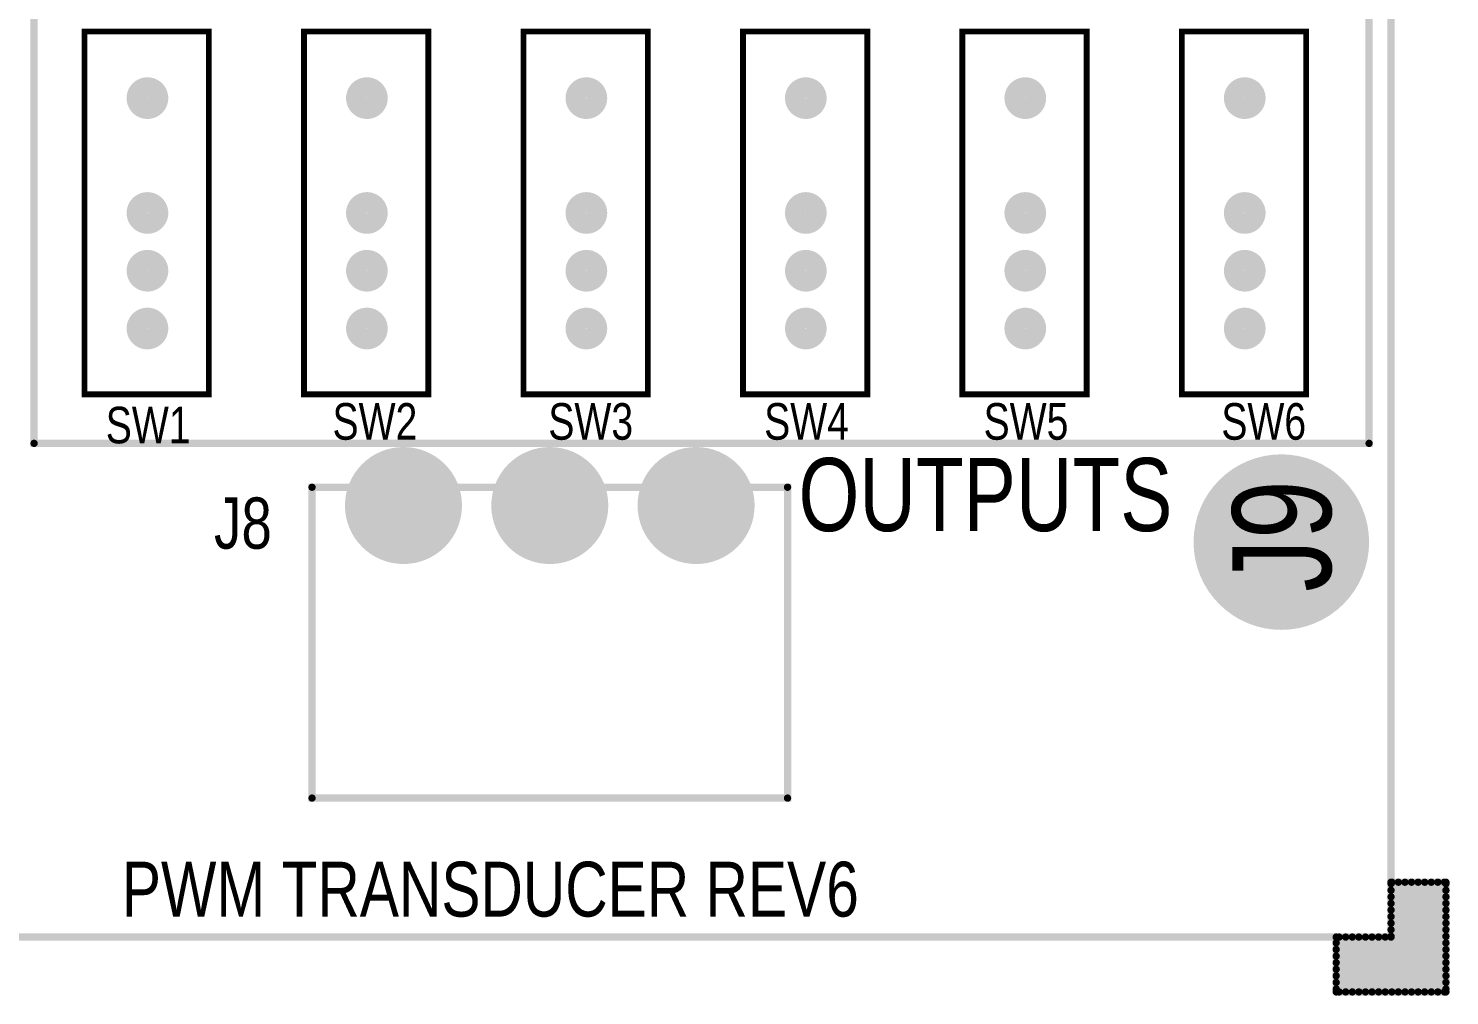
# Model space of a CAD drawing. Extents: x 0.65 to 5.17, y 1.6 to 4.56.
# Drawn here: x 3.23 to 5.173, y 1.606 to 2.928 of the extents above; entities that cross this region are included whole.
import ezdxf

# ---------------------------------------------------------------- set-up
doc = ezdxf.new("R2010")
doc.units = 0

msp = doc.modelspace()

# ---------------------------------------------------------------- linework, layer by layer
for points, const_width in [([(0.738, 1.686), (5.093, 1.686), (5.093, 4.476), (0.738, 4.476), (0.738, 1.686)], 0.01), ([(3.477, 2.924), (3.307, 2.924), (3.307, 2.428), (3.477, 2.428), (3.477, 2.924)], 0.001), ([(3.777, 2.924), (3.607, 2.924), (3.607, 2.428), (3.777, 2.428), (3.777, 2.924)], 0.001), ([(4.077, 2.924), (3.907, 2.924), (3.907, 2.428), (4.077, 2.428), (4.077, 2.924)], 0.001), ([(4.377, 2.924), (4.207, 2.924), (4.207, 2.428), (4.377, 2.428), (4.377, 2.924)], 0.001), ([(4.677, 2.924), (4.507, 2.924), (4.507, 2.428), (4.677, 2.428), (4.677, 2.924)], 0.001), ([(4.977, 2.924), (4.807, 2.924), (4.807, 2.428), (4.977, 2.428), (4.977, 2.924)], 0.001)]:
    msp.add_lwpolyline(points, close=True, dxfattribs=dict(const_width=const_width))
for points, const_width in [([(3.3068, 2.924, 1), (3.3072, 2.924, 1)], 0.0005), ([(3.4768, 2.924, 1), (3.4772, 2.924, 1)], 0.0005), ([(3.4768, 2.924, 1), (3.4772, 2.924, 1)], 0.0005), ([(3.6068, 2.924, 1), (3.6073, 2.924, 1)], 0.0005), ([(3.7768, 2.924, 1), (3.7773, 2.924, 1)], 0.0005), ([(3.7768, 2.924, 1), (3.7773, 2.924, 1)], 0.0005), ([(3.9068, 2.924, 1), (3.9072, 2.924, 1)], 0.0005), ([(4.0767, 2.924, 1), (4.0773, 2.924, 1)], 0.0005), ([(4.0767, 2.924, 1), (4.0773, 2.924, 1)], 0.0005), ([(4.2067, 2.924, 1), (4.2073, 2.924, 1)], 0.0005), ([(4.3767, 2.924, 1), (4.3773, 2.924, 1)], 0.0005), ([(4.3767, 2.924, 1), (4.3773, 2.924, 1)], 0.0005), ([(4.5067, 2.924, 1), (4.5073, 2.924, 1)], 0.0005), ([(4.6767, 2.924, 1), (4.6772, 2.924, 1)], 0.0005), ([(4.6767, 2.924, 1), (4.6772, 2.924, 1)], 0.0005), ([(4.8068, 2.924, 1), (4.8073, 2.924, 1)], 0.0005), ([(4.9768, 2.924, 1), (4.9773, 2.924, 1)], 0.0005), ([(4.9768, 2.924, 1), (4.9773, 2.924, 1)], 0.0005), ([(3.3068, 2.428, 1), (3.3072, 2.428, 1)], 0.0005), ([(3.4768, 2.428, 1), (3.4772, 2.428, 1)], 0.0005), ([(3.6068, 2.428, 1), (3.6073, 2.428, 1)], 0.0005), ([(3.7768, 2.428, 1), (3.7773, 2.428, 1)], 0.0005), ([(3.9068, 2.428, 1), (3.9072, 2.428, 1)], 0.0005), ([(4.0767, 2.428, 1), (4.0773, 2.428, 1)], 0.0005), ([(4.2067, 2.428, 1), (4.2073, 2.428, 1)], 0.0005), ([(4.3767, 2.428, 1), (4.3773, 2.428, 1)], 0.0005), ([(4.5067, 2.428, 1), (4.5073, 2.428, 1)], 0.0005), ([(4.6767, 2.428, 1), (4.6772, 2.428, 1)], 0.0005), ([(4.8068, 2.428, 1), (4.8073, 2.428, 1)], 0.0005), ([(4.9768, 2.428, 1), (4.9773, 2.428, 1)], 0.0005), ([(5.0905, 1.686, 1), (5.0955, 1.686, 1)], 0.005)]:
    msp.add_lwpolyline(points, format="xyb", close=True, dxfattribs=dict(const_width=const_width))
at = {"layer": 'SMT'}
for points, const_width in [([(3.379, 2.833, 1), (3.407, 2.833, 1)], 0.029), ([(3.679, 2.833, 1), (3.707, 2.833, 1)], 0.029), ([(3.979, 2.833, 1), (4.007, 2.833, 1)], 0.029), ([(4.279, 2.833, 1), (4.307, 2.833, 1)], 0.029), ([(4.579, 2.833, 1), (4.607, 2.833, 1)], 0.029), ([(4.879, 2.833, 1), (4.907, 2.833, 1)], 0.029), ([(3.379, 2.676, 1), (3.407, 2.676, 1)], 0.029), ([(3.679, 2.676, 1), (3.707, 2.676, 1)], 0.029), ([(3.979, 2.676, 1), (4.007, 2.676, 1)], 0.029), ([(4.279, 2.676, 1), (4.307, 2.676, 1)], 0.029), ([(4.579, 2.676, 1), (4.607, 2.676, 1)], 0.029), ([(4.879, 2.676, 1), (4.907, 2.676, 1)], 0.029), ([(3.379, 2.597, 1), (3.407, 2.597, 1)], 0.029), ([(3.679, 2.597, 1), (3.707, 2.597, 1)], 0.029), ([(3.979, 2.597, 1), (4.007, 2.597, 1)], 0.029), ([(4.279, 2.597, 1), (4.307, 2.597, 1)], 0.029), ([(4.579, 2.597, 1), (4.607, 2.597, 1)], 0.029), ([(4.879, 2.597, 1), (4.907, 2.597, 1)], 0.029), ([(3.379, 2.518, 1), (3.407, 2.518, 1)], 0.029), ([(3.679, 2.518, 1), (3.707, 2.518, 1)], 0.029), ([(3.979, 2.518, 1), (4.007, 2.518, 1)], 0.029), ([(4.279, 2.518, 1), (4.307, 2.518, 1)], 0.029), ([(4.579, 2.518, 1), (4.607, 2.518, 1)], 0.029), ([(4.879, 2.518, 1), (4.907, 2.518, 1)], 0.029), ([(3.703, 2.276, 1), (3.783, 2.276, 1)], 0.08), ([(3.903, 2.276, 1), (3.983, 2.276, 1)], 0.08), ([(4.103, 2.276, 1), (4.183, 2.276, 1)], 0.08), ([(4.883, 2.226, 1), (5.003, 2.226, 1)], 0.12), ([(5.0905, 1.761, 1), (5.0955, 1.761, 1)], 0.005), ([(5.0905, 1.761, 1), (5.0955, 1.761, 1)], 0.005), ([(5.0905, 1.759, 1), (5.0955, 1.759, 1)], 0.005), ([(5.0905, 1.75, 1), (5.0955, 1.75, 1)], 0.005), ([(5.0915, 1.761, 1), (5.0965, 1.761, 1)], 0.005), ([(5.1005, 1.761, 1), (5.1055, 1.761, 1)], 0.005), ([(5.1095, 1.761, 1), (5.1145, 1.761, 1)], 0.005), ([(5.1185, 1.761, 1), (5.1235, 1.761, 1)], 0.005), ([(5.1275, 1.761, 1), (5.1325, 1.761, 1)], 0.005), ([(5.1365, 1.761, 1), (5.1415, 1.761, 1)], 0.005), ([(5.1455, 1.761, 1), (5.1505, 1.761, 1)], 0.005), ([(5.1545, 1.761, 1), (5.1595, 1.761, 1)], 0.005), ([(5.1635, 1.761, 1), (5.1685, 1.761, 1)], 0.005), ([(5.1655, 1.761, 1), (5.1705, 1.761, 1)], 0.005), ([(5.1655, 1.761, 1), (5.1705, 1.761, 1)], 0.005), ([(5.1655, 1.759, 1), (5.1705, 1.759, 1)], 0.005), ([(5.1655, 1.75, 1), (5.1705, 1.75, 1)], 0.005), ([(5.0905, 1.741, 1), (5.0955, 1.741, 1)], 0.005), ([(5.0905, 1.732, 1), (5.0955, 1.732, 1)], 0.005), ([(5.1655, 1.741, 1), (5.1705, 1.741, 1)], 0.005), ([(5.1655, 1.732, 1), (5.1705, 1.732, 1)], 0.005), ([(5.0905, 1.723, 1), (5.0955, 1.723, 1)], 0.005), ([(5.0905, 1.714, 1), (5.0955, 1.714, 1)], 0.005), ([(5.0905, 1.705, 1), (5.0955, 1.705, 1)], 0.005), ([(5.1655, 1.723, 1), (5.1705, 1.723, 1)], 0.005), ([(5.1655, 1.714, 1), (5.1705, 1.714, 1)], 0.005), ([(5.1655, 1.705, 1), (5.1705, 1.705, 1)], 0.005), ([(5.0155, 1.686, 1), (5.0205, 1.686, 1)], 0.005), ([(5.0155, 1.686, 1), (5.0205, 1.686, 1)], 0.005), ([(5.0195, 1.686, 1), (5.0245, 1.686, 1)], 0.005), ([(5.0285, 1.686, 1), (5.0335, 1.686, 1)], 0.005), ([(5.0375, 1.686, 1), (5.0425, 1.686, 1)], 0.005), ([(5.0465, 1.686, 1), (5.0515, 1.686, 1)], 0.005), ([(5.0555, 1.686, 1), (5.0605, 1.686, 1)], 0.005), ([(5.0645, 1.686, 1), (5.0695, 1.686, 1)], 0.005), ([(5.0735, 1.686, 1), (5.0785, 1.686, 1)], 0.005), ([(5.0825, 1.686, 1), (5.0875, 1.686, 1)], 0.005), ([(5.0905, 1.696, 1), (5.0955, 1.696, 1)], 0.005), ([(5.0905, 1.687, 1), (5.0955, 1.687, 1)], 0.005), ([(5.0905, 1.686, 1), (5.0955, 1.686, 1)], 0.005), ([(5.0905, 1.686, 1), (5.0955, 1.686, 1)], 0.005), ([(5.1655, 1.696, 1), (5.1705, 1.696, 1)], 0.005), ([(5.1655, 1.687, 1), (5.1705, 1.687, 1)], 0.005), ([(5.0155, 1.678, 1), (5.0205, 1.678, 1)], 0.005), ([(5.0155, 1.669, 1), (5.0205, 1.669, 1)], 0.005), ([(5.1655, 1.678, 1), (5.1705, 1.678, 1)], 0.005), ([(5.1655, 1.669, 1), (5.1705, 1.669, 1)], 0.005), ([(5.0155, 1.66, 1), (5.0205, 1.66, 1)], 0.005), ([(5.0155, 1.651, 1), (5.0205, 1.651, 1)], 0.005), ([(5.1655, 1.66, 1), (5.1705, 1.66, 1)], 0.005), ([(5.1655, 1.651, 1), (5.1705, 1.651, 1)], 0.005), ([(5.0155, 1.642, 1), (5.0205, 1.642, 1)], 0.005), ([(5.0155, 1.633, 1), (5.0205, 1.633, 1)], 0.005), ([(5.1655, 1.642, 1), (5.1705, 1.642, 1)], 0.005), ([(5.1655, 1.633, 1), (5.1705, 1.633, 1)], 0.005), ([(5.0155, 1.624, 1), (5.0205, 1.624, 1)], 0.005), ([(5.0155, 1.615, 1), (5.0205, 1.615, 1)], 0.005), ([(5.0155, 1.611, 1), (5.0205, 1.611, 1)], 0.005), ([(5.0155, 1.611, 1), (5.0205, 1.611, 1)], 0.005), ([(5.0195, 1.611, 1), (5.0245, 1.611, 1)], 0.005), ([(5.0285, 1.611, 1), (5.0335, 1.611, 1)], 0.005), ([(5.0375, 1.611, 1), (5.0425, 1.611, 1)], 0.005), ([(5.0465, 1.611, 1), (5.0515, 1.611, 1)], 0.005), ([(5.0555, 1.611, 1), (5.0605, 1.611, 1)], 0.005), ([(5.0645, 1.611, 1), (5.0695, 1.611, 1)], 0.005), ([(5.0735, 1.611, 1), (5.0785, 1.611, 1)], 0.005), ([(5.0825, 1.611, 1), (5.0875, 1.611, 1)], 0.005), ([(5.0915, 1.611, 1), (5.0965, 1.611, 1)], 0.005), ([(5.1005, 1.611, 1), (5.1055, 1.611, 1)], 0.005), ([(5.1095, 1.611, 1), (5.1145, 1.611, 1)], 0.005), ([(5.1185, 1.611, 1), (5.1235, 1.611, 1)], 0.005), ([(5.1275, 1.611, 1), (5.1325, 1.611, 1)], 0.005), ([(5.1365, 1.611, 1), (5.1415, 1.611, 1)], 0.005), ([(5.1455, 1.611, 1), (5.1505, 1.611, 1)], 0.005), ([(5.1545, 1.611, 1), (5.1595, 1.611, 1)], 0.005), ([(5.1635, 1.611, 1), (5.1685, 1.611, 1)], 0.005), ([(5.1655, 1.624, 1), (5.1705, 1.624, 1)], 0.005), ([(5.1655, 1.615, 1), (5.1705, 1.615, 1)], 0.005), ([(5.1655, 1.611, 1), (5.1705, 1.611, 1)], 0.005), ([(5.1655, 1.611, 1), (5.1705, 1.611, 1)], 0.005)]:
    msp.add_lwpolyline(points, format="xyb", close=True, dxfattribs=dict(at, const_width=const_width))
at = {"layer": 'SMT', "const_width": 0.01}
for points in [[(5.093, 1.761), (5.168, 1.761)], [(5.093, 1.686), (5.093, 1.761)], [(5.093, 1.759), (5.168, 1.759)], [(5.093, 1.75), (5.168, 1.75)], [(5.094, 1.611), (5.094, 1.761)], [(5.103, 1.611), (5.103, 1.761)], [(5.112, 1.611), (5.112, 1.761)], [(5.121, 1.611), (5.121, 1.761)], [(5.13, 1.611), (5.13, 1.761)], [(5.139, 1.611), (5.139, 1.761)], [(5.148, 1.611), (5.148, 1.761)], [(5.157, 1.611), (5.157, 1.761)], [(5.166, 1.611), (5.166, 1.761)], [(5.168, 1.611), (5.168, 1.761)], [(5.093, 1.741), (5.168, 1.741)], [(5.093, 1.732), (5.168, 1.732)], [(5.093, 1.723), (5.168, 1.723)], [(5.093, 1.714), (5.168, 1.714)], [(5.093, 1.705), (5.168, 1.705)], [(5.018, 1.611), (5.018, 1.686)], [(5.018, 1.686), (5.093, 1.686)], [(5.022, 1.611), (5.022, 1.686)], [(5.031, 1.611), (5.031, 1.686)], [(5.04, 1.611), (5.04, 1.686)], [(5.049, 1.611), (5.049, 1.686)], [(5.058, 1.611), (5.058, 1.686)], [(5.067, 1.611), (5.067, 1.686)], [(5.076, 1.611), (5.076, 1.686)], [(5.085, 1.611), (5.085, 1.686)], [(5.093, 1.696), (5.168, 1.696)], [(5.093, 1.687), (5.168, 1.687)], [(5.018, 1.678), (5.168, 1.678)], [(5.018, 1.669), (5.168, 1.669)], [(5.018, 1.66), (5.168, 1.66)], [(5.018, 1.651), (5.168, 1.651)], [(5.018, 1.642), (5.168, 1.642)], [(5.018, 1.633), (5.168, 1.633)], [(5.018, 1.624), (5.168, 1.624)], [(5.018, 1.615), (5.168, 1.615)], [(5.018, 1.611), (5.168, 1.611)]]:
    msp.add_lwpolyline(points, dxfattribs=at)
at = {"layer": 'SST'}
for points, const_width in [([(3.238, 4.351), (5.063, 4.351), (5.063, 2.361), (3.238, 2.361), (3.238, 4.351)], 0.01), ([(3.307, 2.924), (3.307, 2.428), (3.477, 2.428), (3.477, 2.924), (3.307, 2.924)], 0.008), ([(3.607, 2.924), (3.607, 2.428), (3.777, 2.428), (3.777, 2.924), (3.607, 2.924)], 0.008), ([(3.907, 2.924), (3.907, 2.428), (4.077, 2.428), (4.077, 2.924), (3.907, 2.924)], 0.008), ([(4.207, 2.924), (4.207, 2.428), (4.377, 2.428), (4.377, 2.924), (4.207, 2.924)], 0.008), ([(4.507, 2.924), (4.507, 2.428), (4.677, 2.428), (4.677, 2.924), (4.507, 2.924)], 0.008), ([(4.807, 2.924), (4.807, 2.428), (4.977, 2.428), (4.977, 2.924), (4.807, 2.924)], 0.008), ([(3.618, 2.301), (3.618, 1.876), (4.268, 1.876), (4.268, 2.301), (3.618, 2.301)], 0.01)]:
    msp.add_lwpolyline(points, close=True, dxfattribs=dict(at, const_width=const_width))
for points, const_width in [([(3.305, 2.924, 1), (3.309, 2.924, 1)], 0.004), ([(3.305, 2.924, 1), (3.309, 2.924, 1)], 0.004), ([(3.475, 2.924, 1), (3.479, 2.924, 1)], 0.004), ([(3.605, 2.924, 1), (3.609, 2.924, 1)], 0.004), ([(3.605, 2.924, 1), (3.609, 2.924, 1)], 0.004), ([(3.775, 2.924, 1), (3.779, 2.924, 1)], 0.004), ([(3.905, 2.924, 1), (3.909, 2.924, 1)], 0.004), ([(3.905, 2.924, 1), (3.909, 2.924, 1)], 0.004), ([(4.075, 2.924, 1), (4.079, 2.924, 1)], 0.004), ([(4.205, 2.924, 1), (4.209, 2.924, 1)], 0.004), ([(4.205, 2.924, 1), (4.209, 2.924, 1)], 0.004), ([(4.375, 2.924, 1), (4.379, 2.924, 1)], 0.004), ([(4.505, 2.924, 1), (4.509, 2.924, 1)], 0.004), ([(4.505, 2.924, 1), (4.509, 2.924, 1)], 0.004), ([(4.675, 2.924, 1), (4.679, 2.924, 1)], 0.004), ([(4.805, 2.924, 1), (4.809, 2.924, 1)], 0.004), ([(4.805, 2.924, 1), (4.809, 2.924, 1)], 0.004), ([(4.975, 2.924, 1), (4.979, 2.924, 1)], 0.004), ([(3.305, 2.428, 1), (3.309, 2.428, 1)], 0.004), ([(3.475, 2.428, 1), (3.479, 2.428, 1)], 0.004), ([(3.605, 2.428, 1), (3.609, 2.428, 1)], 0.004), ([(3.775, 2.428, 1), (3.779, 2.428, 1)], 0.004), ([(3.905, 2.428, 1), (3.909, 2.428, 1)], 0.004), ([(4.075, 2.428, 1), (4.079, 2.428, 1)], 0.004), ([(4.205, 2.428, 1), (4.209, 2.428, 1)], 0.004), ([(4.375, 2.428, 1), (4.379, 2.428, 1)], 0.004), ([(4.505, 2.428, 1), (4.509, 2.428, 1)], 0.004), ([(4.675, 2.428, 1), (4.679, 2.428, 1)], 0.004), ([(4.805, 2.428, 1), (4.809, 2.428, 1)], 0.004), ([(4.975, 2.428, 1), (4.979, 2.428, 1)], 0.004), ([(3.2355, 2.361, 1), (3.2405, 2.361, 1)], 0.005), ([(5.0605, 2.361, 1), (5.0655, 2.361, 1)], 0.005), ([(3.6155, 2.301, 1), (3.6205, 2.301, 1)], 0.005), ([(3.6155, 2.301, 1), (3.6205, 2.301, 1)], 0.005), ([(4.2655, 2.301, 1), (4.2705, 2.301, 1)], 0.005), ([(3.6155, 1.876, 1), (3.6205, 1.876, 1)], 0.005), ([(4.2655, 1.876, 1), (4.2705, 1.876, 1)], 0.005), ([(5.0905, 1.761, 1), (5.0955, 1.761, 1)], 0.005), ([(5.0905, 1.761, 1), (5.0955, 1.761, 1)], 0.005), ([(5.0905, 1.759, 1), (5.0955, 1.759, 1)], 0.005), ([(5.0905, 1.75, 1), (5.0955, 1.75, 1)], 0.005), ([(5.0915, 1.761, 1), (5.0965, 1.761, 1)], 0.005), ([(5.1005, 1.761, 1), (5.1055, 1.761, 1)], 0.005), ([(5.1095, 1.761, 1), (5.1145, 1.761, 1)], 0.005), ([(5.1185, 1.761, 1), (5.1235, 1.761, 1)], 0.005), ([(5.1275, 1.761, 1), (5.1325, 1.761, 1)], 0.005), ([(5.1365, 1.761, 1), (5.1415, 1.761, 1)], 0.005), ([(5.1455, 1.761, 1), (5.1505, 1.761, 1)], 0.005), ([(5.1545, 1.761, 1), (5.1595, 1.761, 1)], 0.005), ([(5.1635, 1.761, 1), (5.1685, 1.761, 1)], 0.005), ([(5.1655, 1.761, 1), (5.1705, 1.761, 1)], 0.005), ([(5.1655, 1.761, 1), (5.1705, 1.761, 1)], 0.005), ([(5.1655, 1.759, 1), (5.1705, 1.759, 1)], 0.005), ([(5.1655, 1.75, 1), (5.1705, 1.75, 1)], 0.005), ([(5.0905, 1.741, 1), (5.0955, 1.741, 1)], 0.005), ([(5.0905, 1.732, 1), (5.0955, 1.732, 1)], 0.005), ([(5.1655, 1.741, 1), (5.1705, 1.741, 1)], 0.005), ([(5.1655, 1.732, 1), (5.1705, 1.732, 1)], 0.005), ([(5.0905, 1.723, 1), (5.0955, 1.723, 1)], 0.005), ([(5.0905, 1.714, 1), (5.0955, 1.714, 1)], 0.005), ([(5.0905, 1.705, 1), (5.0955, 1.705, 1)], 0.005), ([(5.1655, 1.723, 1), (5.1705, 1.723, 1)], 0.005), ([(5.1655, 1.714, 1), (5.1705, 1.714, 1)], 0.005), ([(5.1655, 1.705, 1), (5.1705, 1.705, 1)], 0.005), ([(5.0155, 1.686, 1), (5.0205, 1.686, 1)], 0.005), ([(5.0155, 1.686, 1), (5.0205, 1.686, 1)], 0.005), ([(5.0195, 1.686, 1), (5.0245, 1.686, 1)], 0.005), ([(5.0285, 1.686, 1), (5.0335, 1.686, 1)], 0.005), ([(5.0375, 1.686, 1), (5.0425, 1.686, 1)], 0.005), ([(5.0465, 1.686, 1), (5.0515, 1.686, 1)], 0.005), ([(5.0555, 1.686, 1), (5.0605, 1.686, 1)], 0.005), ([(5.0645, 1.686, 1), (5.0695, 1.686, 1)], 0.005), ([(5.0735, 1.686, 1), (5.0785, 1.686, 1)], 0.005), ([(5.0825, 1.686, 1), (5.0875, 1.686, 1)], 0.005), ([(5.0905, 1.696, 1), (5.0955, 1.696, 1)], 0.005), ([(5.0905, 1.687, 1), (5.0955, 1.687, 1)], 0.005), ([(5.0905, 1.686, 1), (5.0955, 1.686, 1)], 0.005), ([(5.0905, 1.686, 1), (5.0955, 1.686, 1)], 0.005), ([(5.1655, 1.696, 1), (5.1705, 1.696, 1)], 0.005), ([(5.1655, 1.687, 1), (5.1705, 1.687, 1)], 0.005), ([(5.0155, 1.678, 1), (5.0205, 1.678, 1)], 0.005), ([(5.0155, 1.669, 1), (5.0205, 1.669, 1)], 0.005), ([(5.1655, 1.678, 1), (5.1705, 1.678, 1)], 0.005), ([(5.1655, 1.669, 1), (5.1705, 1.669, 1)], 0.005), ([(5.0155, 1.66, 1), (5.0205, 1.66, 1)], 0.005), ([(5.0155, 1.651, 1), (5.0205, 1.651, 1)], 0.005), ([(5.1655, 1.66, 1), (5.1705, 1.66, 1)], 0.005), ([(5.1655, 1.651, 1), (5.1705, 1.651, 1)], 0.005), ([(5.0155, 1.642, 1), (5.0205, 1.642, 1)], 0.005), ([(5.0155, 1.633, 1), (5.0205, 1.633, 1)], 0.005), ([(5.1655, 1.642, 1), (5.1705, 1.642, 1)], 0.005), ([(5.1655, 1.633, 1), (5.1705, 1.633, 1)], 0.005), ([(5.0155, 1.624, 1), (5.0205, 1.624, 1)], 0.005), ([(5.0155, 1.615, 1), (5.0205, 1.615, 1)], 0.005), ([(5.0155, 1.611, 1), (5.0205, 1.611, 1)], 0.005), ([(5.0155, 1.611, 1), (5.0205, 1.611, 1)], 0.005), ([(5.0195, 1.611, 1), (5.0245, 1.611, 1)], 0.005), ([(5.0285, 1.611, 1), (5.0335, 1.611, 1)], 0.005), ([(5.0375, 1.611, 1), (5.0425, 1.611, 1)], 0.005), ([(5.0465, 1.611, 1), (5.0515, 1.611, 1)], 0.005), ([(5.0555, 1.611, 1), (5.0605, 1.611, 1)], 0.005), ([(5.0645, 1.611, 1), (5.0695, 1.611, 1)], 0.005), ([(5.0735, 1.611, 1), (5.0785, 1.611, 1)], 0.005), ([(5.0825, 1.611, 1), (5.0875, 1.611, 1)], 0.005), ([(5.0915, 1.611, 1), (5.0965, 1.611, 1)], 0.005), ([(5.1005, 1.611, 1), (5.1055, 1.611, 1)], 0.005), ([(5.1095, 1.611, 1), (5.1145, 1.611, 1)], 0.005), ([(5.1185, 1.611, 1), (5.1235, 1.611, 1)], 0.005), ([(5.1275, 1.611, 1), (5.1325, 1.611, 1)], 0.005), ([(5.1365, 1.611, 1), (5.1415, 1.611, 1)], 0.005), ([(5.1455, 1.611, 1), (5.1505, 1.611, 1)], 0.005), ([(5.1545, 1.611, 1), (5.1595, 1.611, 1)], 0.005), ([(5.1635, 1.611, 1), (5.1685, 1.611, 1)], 0.005), ([(5.1655, 1.624, 1), (5.1705, 1.624, 1)], 0.005), ([(5.1655, 1.615, 1), (5.1705, 1.615, 1)], 0.005), ([(5.1655, 1.611, 1), (5.1705, 1.611, 1)], 0.005), ([(5.1655, 1.611, 1), (5.1705, 1.611, 1)], 0.005)]:
    msp.add_lwpolyline(points, format="xyb", close=True, dxfattribs=dict(at, const_width=const_width))
at = {"layer": 'SST', "const_width": 0.01}
for points in [[(5.093, 1.761), (5.168, 1.761)], [(5.093, 1.686), (5.093, 1.761)], [(5.093, 1.759), (5.168, 1.759)], [(5.093, 1.75), (5.168, 1.75)], [(5.094, 1.611), (5.094, 1.761)], [(5.103, 1.611), (5.103, 1.761)], [(5.112, 1.611), (5.112, 1.761)], [(5.121, 1.611), (5.121, 1.761)], [(5.13, 1.611), (5.13, 1.761)], [(5.139, 1.611), (5.139, 1.761)], [(5.148, 1.611), (5.148, 1.761)], [(5.157, 1.611), (5.157, 1.761)], [(5.166, 1.611), (5.166, 1.761)], [(5.168, 1.611), (5.168, 1.761)], [(5.093, 1.741), (5.168, 1.741)], [(5.093, 1.732), (5.168, 1.732)], [(5.093, 1.723), (5.168, 1.723)], [(5.093, 1.714), (5.168, 1.714)], [(5.093, 1.705), (5.168, 1.705)], [(5.018, 1.611), (5.018, 1.686)], [(5.018, 1.686), (5.093, 1.686)], [(5.022, 1.611), (5.022, 1.686)], [(5.031, 1.611), (5.031, 1.686)], [(5.04, 1.611), (5.04, 1.686)], [(5.049, 1.611), (5.049, 1.686)], [(5.058, 1.611), (5.058, 1.686)], [(5.067, 1.611), (5.067, 1.686)], [(5.076, 1.611), (5.076, 1.686)], [(5.085, 1.611), (5.085, 1.686)], [(5.093, 1.696), (5.168, 1.696)], [(5.093, 1.687), (5.168, 1.687)], [(5.018, 1.678), (5.168, 1.678)], [(5.018, 1.669), (5.168, 1.669)], [(5.018, 1.66), (5.168, 1.66)], [(5.018, 1.651), (5.168, 1.651)], [(5.018, 1.642), (5.168, 1.642)], [(5.018, 1.633), (5.168, 1.633)], [(5.018, 1.624), (5.168, 1.624)], [(5.018, 1.615), (5.168, 1.615)], [(5.018, 1.611), (5.168, 1.611)]]:
    msp.add_lwpolyline(points, dxfattribs=at)

# ---------------------------------------------------------------- texts
at = {"layer": 'SST', "width": 0.8}
for s, height, rotation, p in [('SW1', 0.05, 360, (3.336, 2.361)), ('SW2', 0.05, 360, (3.646, 2.366)), ('SW3', 0.05, 360, (3.941, 2.366)), ('SW4', 0.05, 360, (4.236, 2.366)), ('SW5', 0.05, 360, (4.536, 2.366)), ('SW6', 0.05, 360, (4.861, 2.366)), ('J9', 0.135, 90, (5.011, 2.158))]:
    msp.add_text(s, height=height, rotation=rotation, dxfattribs=at).set_placement(p)
for s, height, p in [('OUTPUTS', 0.1, (4.283, 2.241)), ('J8', 0.07, (3.484, 2.217)), ('PWM TRANSDUCER REV6', 0.075, (3.358, 1.714))]:
    msp.add_text(s, height=height, dxfattribs=at).set_placement(p)

doc.saveas('drawing.dxf')
